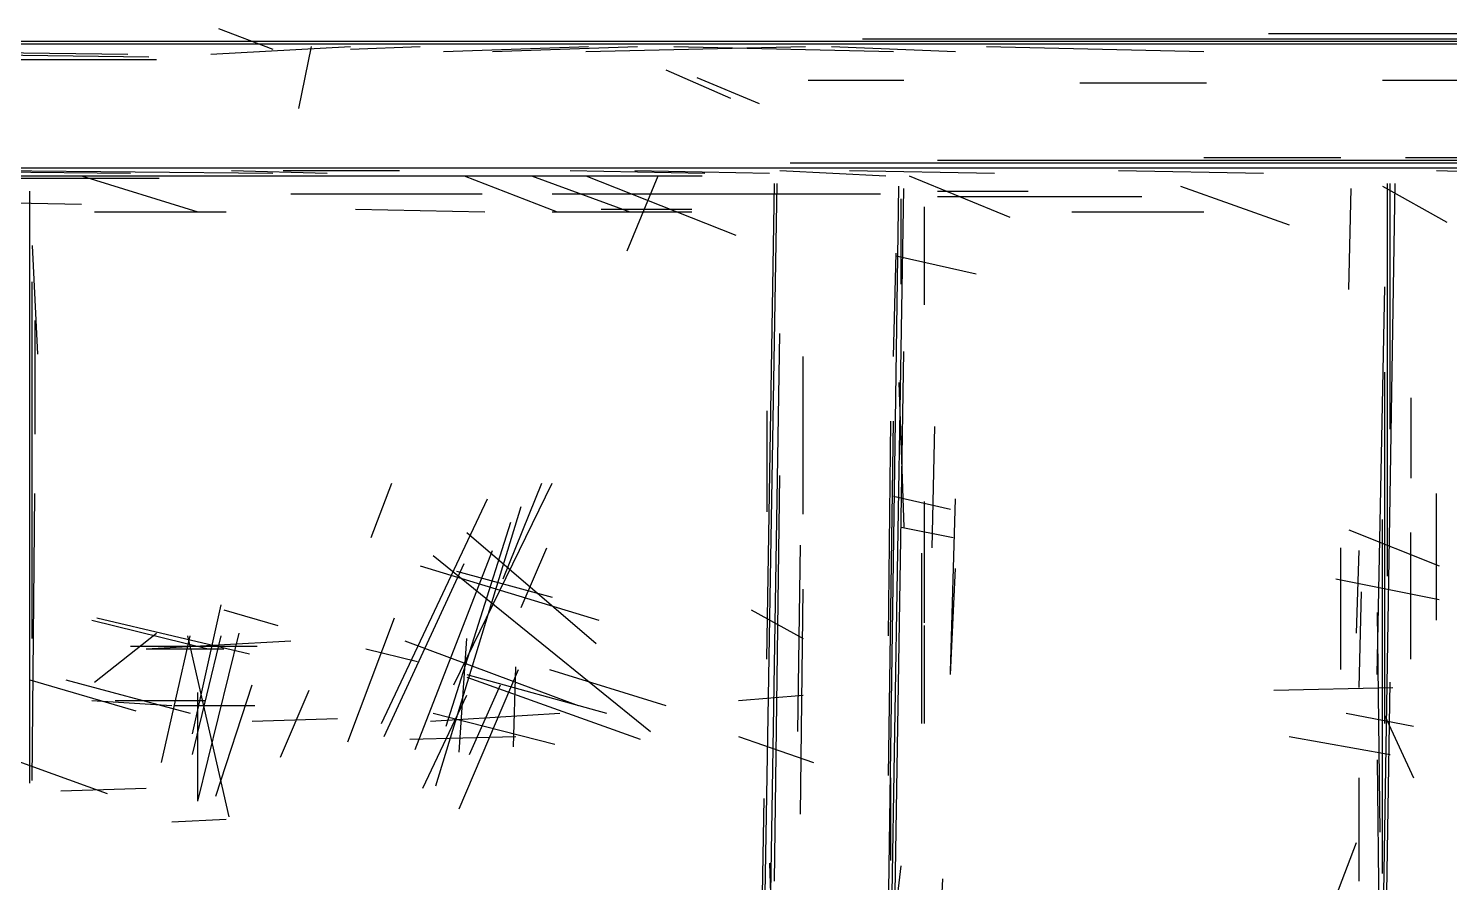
# Model space of a CAD drawing. Header units: metres. Extents: x 0.1 to 46.8, y -33.1 to 0.
# Drawn here: x 8.38 to 13.87, y -10.18 to -6.87 of the extents above; entities that cross this region are included whole.
import ezdxf

# ---------------------------------------------------------------- set-up
doc = ezdxf.new("R2010")
doc.units = ezdxf.units.M
doc.layers.add('Lines', color=7, linetype='Continuous')
doc.layers.add('Walls', color=2, linetype='Continuous')

msp = doc.modelspace()

# ---------------------------------------------------------------- linework, layer by layer
at = {"layer": 'Lines'}
for p, q in [((8.12, -6.92), (24.05, -6.92)), ((9.11, -6.87), (9.32, -6.95)), ((11.6, -6.91), (23.31, -6.91)), ((13.17, -6.89), (23.08, -6.89)), ((5.47, -6.93), (39.56, -6.93)), ((6, -6.94), (8.84, -6.98)), ((6.69, -6.94), (8.76, -6.97)), ((9.08, -6.97), (9.62, -6.94)), ((9.42, -7.18), (9.47, -6.94)), ((9.62, -6.95), (9.89, -6.94)), ((9.98, -6.96), (10.54, -6.94)), ((10.17, -6.96), (10.73, -6.94)), ((10.53, -6.96), (11.38, -6.94)), ((10.87, -6.94), (11.72, -6.96)), ((11.48, -6.94), (11.96, -6.96)), ((12.08, -6.94), (12.92, -6.96)), ((6.09, -6.99), (8.87, -6.99)), ((10.84, -7.03), (11.09, -7.14)), ((10.96, -7.06), (11.2, -7.16)), ((11.39, -7.07), (11.76, -7.07)), ((12.44, -7.08), (12.93, -7.08)), ((13.61, -7.07), (13.93, -7.07)), ((5.45, -7.41), (19.71, -7.41)), ((11.32, -7.39), (23.49, -7.39)), ((11.89, -7.38), (23.13, -7.38)), ((12.92, -7.37), (13.45, -7.37)), ((13.7, -7.37), (23.03, -7.37)), ((5.53, -7.44), (10.98, -7.44)), ((6, -7.45), (8.88, -7.45)), ((7.64, -7.42), (8.77, -7.43)), ((8.21, -7.42), (9.32, -7.43)), ((8.58, -7.44), (9.03, -7.58)), ((9.16, -7.42), (9.53, -7.43)), ((9.36, -7.42), (9.81, -7.42)), ((10.06, -7.44), (10.42, -7.58)), ((10.32, -7.44), (10.7, -7.58)), ((10.47, -7.42), (10.99, -7.43)), ((10.53, -7.44), (11.11, -7.67)), ((10.69, -7.73), (10.81, -7.44)), ((10.72, -7.42), (11.24, -7.43)), ((11.2, -11.68), (11.27, -7.47)), ((11.23, -9.31), (11.26, -7.47)), ((11.28, -7.42), (11.69, -7.44)), ((11.55, -7.42), (12.11, -7.43)), ((11.78, -7.44), (12.17, -7.6)), ((12.59, -7.42), (13.15, -7.43)), ((13.59, -11.8), (13.66, -7.47)), ((13.63, -8.99), (13.63, -7.47)), ((13.64, -8.42), (13.64, -7.47)), ((13.82, -7.42), (14.16, -7.43)), ((8.38, -9.79), (8.38, -7.5)), ((9.39, -7.51), (10.13, -7.51)), ((10.4, -7.51), (11.67, -7.51)), ((11.69, -11.7), (11.76, -7.49)), ((11.7, -10.33), (11.74, -7.48)), ((11.89, -7.5), (12.24, -7.5)), ((11.89, -7.52), (12.68, -7.52)), ((12.83, -7.48), (13.25, -7.63)), ((13.48, -7.88), (13.49, -7.49)), ((13.61, -7.48), (13.86, -7.62)), ((8.04, -7.54), (8.58, -7.55)), ((8.63, -7.58), (9.14, -7.58)), ((9.64, -7.57), (10.14, -7.58)), ((10.4, -7.58), (10.94, -7.58)), ((10.59, -7.57), (10.94, -7.57)), ((11.75, -7.86), (11.75, -7.53)), ((11.84, -7.94), (11.84, -7.56)), ((12.41, -7.58), (12.92, -7.58)), ((8.39, -7.71), (8.41, -8.13)), ((11.72, -8.14), (11.73, -7.74)), ((11.73, -7.75), (12.04, -7.82)), ((8.39, -9.23), (8.39, -7.85)), ((13.59, -9.37), (13.62, -7.87)), ((8.4, -8), (8.4, -8.44)), ((11.23, -11.23), (11.28, -8.05)), ((11.7, -11.92), (11.76, -8.12)), ((11.37, -8.75), (11.37, -8.14)), ((11.74, -8.24), (11.76, -8.8)), ((13.62, -9.56), (13.62, -8.2)), ((11.23, -8.35), (11.23, -8.74)), ((13.72, -8.3), (13.72, -8.61)), ((11.7, -9.76), (11.72, -8.39)), ((11.7, -9.22), (11.71, -8.39)), ((11.87, -8.88), (11.88, -8.41)), ((11.26, -10.17), (11.28, -8.6)), ((8.39, -9.78), (8.4, -8.67)), ((9.7, -8.84), (9.78, -8.63)), ((10.02, -9.41), (10.4, -8.63)), ((10.21, -9), (10.36, -8.63)), ((11.72, -8.68), (11.94, -8.73)), ((13.82, -9.16), (13.82, -8.67)), ((9.74, -9.56), (10.15, -8.69)), ((9.95, -9.8), (10.28, -8.72)), ((11.84, -9.17), (11.84, -8.7)), ((11.94, -9.36), (11.96, -8.69)), ((9.99, -9.57), (10.24, -8.78)), ((13.61, -10.14), (13.61, -8.77)), ((10.07, -8.82), (10.57, -9.25)), ((11.75, -8.8), (11.95, -8.84)), ((13.48, -8.81), (13.83, -8.95)), ((13.72, -9.31), (13.72, -8.82)), ((9.87, -9.66), (10.17, -8.89)), ((10.28, -9.11), (10.38, -8.88)), ((11.35, -9.59), (11.36, -8.87)), ((11.83, -9.56), (11.83, -8.9)), ((13.45, -9.35), (13.45, -8.88)), ((13.51, -9.21), (13.52, -8.89)), ((9.75, -9.61), (10.06, -8.94)), ((9.89, -8.95), (10.58, -9.16)), ((9.94, -8.91), (10.78, -9.59)), ((10.03, -8.97), (10.4, -9.07)), ((11.94, -9.37), (11.96, -8.96)), ((13.43, -9), (13.83, -9.08)), ((11.36, -9.91), (11.37, -9.04)), ((13.52, -9.42), (13.53, -9.05)), ((9.01, -9.6), (9.12, -9.1)), ((9.13, -9.12), (9.34, -9.18)), ((11.17, -9.12), (11.37, -9.23)), ((8.62, -9.16), (9.07, -9.27)), ((8.64, -9.15), (9.23, -9.29)), ((9.61, -9.63), (9.79, -9.15)), ((13.59, -9.13), (13.6, -9.98)), ((8.63, -9.4), (8.87, -9.21)), ((8.89, -9.71), (9, -9.22)), ((8.99, -9.22), (9.15, -9.92)), ((9.01, -9.68), (9.12, -9.22)), ((9.03, -9.86), (9.19, -9.21)), ((10.04, -9.67), (10.07, -9.23)), ((11.84, -9.56), (11.84, -9.18)), ((8.77, -9.26), (9.26, -9.26)), ((8.83, -9.27), (9.39, -9.24)), ((8.83, -9.27), (9.13, -9.27)), ((9.68, -9.27), (9.88, -9.32)), ((9.83, -9.24), (10.5, -9.49)), ((10.25, -9.65), (10.26, -9.34)), ((8.38, -9.39), (8.79, -9.51)), ((8.52, -9.39), (9, -9.52)), ((10.04, -9.89), (10.27, -9.35)), ((10.07, -9.37), (10.61, -9.52)), ((10.07, -9.38), (10.74, -9.62)), ((10.39, -9.35), (10.84, -9.49)), ((9.03, -9.86), (9.03, -9.44)), ((9.1, -9.84), (9.24, -9.41)), ((9.35, -9.69), (9.46, -9.43)), ((9.9, -9.81), (10.07, -9.45)), ((10.08, -9.68), (10.2, -9.41)), ((11.12, -9.47), (11.37, -9.45)), ((13.19, -9.43), (13.65, -9.42)), ((13.62, -10.67), (13.64, -9.4)), ((8.62, -9.47), (8.93, -9.49)), ((8.71, -9.47), (9.06, -9.47)), ((8.94, -9.49), (9.25, -9.49)), ((9.24, -9.55), (9.57, -9.54)), ((9.93, -9.55), (10.43, -9.52)), ((9.94, -9.52), (10.41, -9.64)), ((13.47, -9.52), (13.73, -9.57)), ((13.62, -9.53), (13.73, -9.77)), ((9.85, -9.62), (10.26, -9.61)), ((11.12, -9.61), (11.41, -9.71)), ((13.25, -9.61), (13.64, -9.68)), ((8.32, -9.7), (8.68, -9.83)), ((13.59, -9.7), (13.6, -10.71)), ((11.71, -10.09), (11.71, -9.77)), ((13.52, -10.17), (13.52, -9.77)), ((8.5, -9.82), (8.83, -9.81)), ((11.21, -10.43), (11.22, -9.85)), ((8.93, -9.94), (9.14, -9.93)), ((13.43, -10.23), (13.51, -10.02)), ((11.24, -10.1), (11.26, -10.71)), ((11.7, -10.53), (11.75, -10.11)), ((11.89, -10.58), (11.91, -10.16))]:
    msp.add_line(p, q, dxfattribs=at)
at = {"layer": 'Walls'}
for p, q in [((11.6, -6.91), (23.31, -6.91)), ((11.6, -6.91), (23.31, -6.91)), ((11.6, -6.91), (23.31, -6.91)), ((11.6, -6.91), (23.31, -6.91)), ((11.6, -6.91), (23.31, -6.91)), ((11.6, -6.91), (23.31, -6.91)), ((13.17, -6.89), (23.08, -6.89)), ((13.17, -6.89), (23.08, -6.89)), ((13.17, -6.89), (23.08, -6.89)), ((13.17, -6.89), (23.08, -6.89)), ((13.17, -6.89), (23.08, -6.89)), ((13.17, -6.89), (23.08, -6.89)), ((13.17, -6.89), (23.08, -6.89)), ((13.17, -6.89), (23.08, -6.89)), ((5.47, -6.93), (39.56, -6.93)), ((6, -6.94), (8.84, -6.98)), ((6, -6.94), (8.84, -6.98)), ((6, -6.94), (8.84, -6.98)), ((6, -6.94), (8.84, -6.98)), ((6, -6.94), (8.84, -6.98)), ((6, -6.94), (8.84, -6.98)), ((6, -6.94), (8.84, -6.98)), ((6.69, -6.94), (8.76, -6.97)), ((6.69, -6.94), (8.76, -6.97)), ((6.69, -6.94), (8.76, -6.97)), ((6.69, -6.94), (8.76, -6.97)), ((6.69, -6.94), (8.76, -6.97)), ((6.69, -6.94), (8.76, -6.97)), ((6.69, -6.94), (8.76, -6.97)), ((6.69, -6.94), (8.76, -6.97)), ((6.69, -6.94), (8.76, -6.97)), ((6.69, -6.94), (8.76, -6.97)), ((9.08, -6.97), (9.62, -6.94)), ((9.08, -6.97), (9.62, -6.94)), ((9.08, -6.97), (9.62, -6.94)), ((9.98, -6.96), (10.54, -6.94)), ((9.98, -6.96), (10.54, -6.94)), ((9.98, -6.96), (10.54, -6.94)), ((9.98, -6.96), (10.54, -6.94)), ((9.98, -6.96), (10.54, -6.94)), ((9.98, -6.96), (10.54, -6.94)), ((10.17, -6.96), (10.73, -6.94)), ((10.17, -6.96), (10.73, -6.94)), ((10.17, -6.96), (10.73, -6.94)), ((10.17, -6.96), (10.73, -6.94)), ((10.17, -6.96), (10.73, -6.94)), ((10.53, -6.96), (11.38, -6.94)), ((10.53, -6.96), (11.38, -6.94)), ((10.53, -6.96), (11.38, -6.94)), ((10.53, -6.96), (11.38, -6.94)), ((10.53, -6.96), (11.38, -6.94)), ((10.53, -6.96), (11.38, -6.94)), ((10.53, -6.96), (11.38, -6.94)), ((10.87, -6.94), (11.72, -6.96)), ((10.87, -6.94), (11.72, -6.96)), ((10.87, -6.94), (11.72, -6.96)), ((10.87, -6.94), (11.72, -6.96)), ((10.87, -6.94), (11.72, -6.96)), ((12.08, -6.94), (12.92, -6.96)), ((12.08, -6.94), (12.92, -6.96)), ((12.08, -6.94), (12.92, -6.96)), ((12.08, -6.94), (12.92, -6.96)), ((6.09, -6.99), (8.87, -6.99)), ((6.09, -6.99), (8.87, -6.99)), ((6.09, -6.99), (8.87, -6.99)), ((6.09, -6.99), (8.87, -6.99)), ((6.09, -6.99), (8.87, -6.99)), ((6.09, -6.99), (8.87, -6.99)), ((6.09, -6.99), (8.87, -6.99)), ((5.45, -7.41), (19.71, -7.41)), ((5.45, -7.41), (19.71, -7.41)), ((5.45, -7.41), (19.71, -7.41)), ((5.45, -7.41), (19.71, -7.41)), ((5.45, -7.41), (19.71, -7.41)), ((5.45, -7.41), (19.71, -7.41)), ((11.32, -7.39), (23.49, -7.39)), ((11.32, -7.39), (23.49, -7.39)), ((11.32, -7.39), (23.49, -7.39)), ((11.32, -7.39), (23.49, -7.39)), ((11.89, -7.38), (23.13, -7.38)), ((11.89, -7.38), (23.13, -7.38)), ((11.89, -7.38), (23.13, -7.38)), ((11.89, -7.38), (23.13, -7.38)), ((11.89, -7.38), (23.13, -7.38)), ((11.89, -7.38), (23.13, -7.38)), ((12.92, -7.37), (13.45, -7.37)), ((12.92, -7.37), (13.45, -7.37)), ((12.92, -7.37), (13.45, -7.37)), ((13.7, -7.37), (23.03, -7.37)), ((13.7, -7.37), (23.03, -7.37)), ((13.7, -7.37), (23.03, -7.37)), ((13.7, -7.37), (23.03, -7.37)), ((13.7, -7.37), (23.03, -7.37)), ((13.7, -7.37), (23.03, -7.37)), ((5.53, -7.44), (10.98, -7.44)), ((5.53, -7.44), (10.98, -7.44)), ((5.53, -7.44), (10.98, -7.44)), ((5.53, -7.44), (10.98, -7.44)), ((5.53, -7.44), (10.98, -7.44)), ((6, -7.45), (8.88, -7.45)), ((6, -7.45), (8.88, -7.45)), ((6, -7.45), (8.88, -7.45)), ((6, -7.45), (8.88, -7.45)), ((6, -7.45), (8.88, -7.45)), ((6, -7.45), (8.88, -7.45)), ((6, -7.45), (8.88, -7.45)), ((6, -7.45), (8.88, -7.45)), ((6, -7.45), (8.88, -7.45)), ((6, -7.45), (8.88, -7.45)), ((7.64, -7.42), (8.77, -7.43)), ((7.64, -7.42), (8.77, -7.43)), ((7.64, -7.42), (8.77, -7.43)), ((7.64, -7.42), (8.77, -7.43)), ((7.64, -7.42), (8.77, -7.43)), ((7.64, -7.42), (8.77, -7.43)), ((7.64, -7.42), (8.77, -7.43)), ((8.21, -7.42), (9.32, -7.43)), ((8.21, -7.42), (9.32, -7.43)), ((8.21, -7.42), (9.32, -7.43)), ((8.21, -7.42), (9.32, -7.43)), ((8.21, -7.42), (9.32, -7.43)), ((10.47, -7.42), (10.99, -7.43)), ((10.47, -7.42), (10.99, -7.43)), ((10.47, -7.42), (10.99, -7.43)), ((10.47, -7.42), (10.99, -7.43)), ((10.47, -7.42), (10.99, -7.43)), ((10.47, -7.42), (10.99, -7.43)), ((10.47, -7.42), (10.99, -7.43)), ((10.72, -7.42), (11.24, -7.43)), ((10.72, -7.42), (11.24, -7.43)), ((10.72, -7.42), (11.24, -7.43)), ((10.72, -7.42), (11.24, -7.43)), ((10.72, -7.42), (11.24, -7.43)), ((11.2, -11.68), (11.27, -7.47)), ((11.2, -11.68), (11.27, -7.47)), ((11.2, -11.68), (11.27, -7.47)), ((11.2, -11.68), (11.27, -7.47)), ((11.2, -11.68), (11.27, -7.47)), ((11.2, -11.68), (11.27, -7.47)), ((11.2, -11.68), (11.27, -7.47)), ((11.2, -11.68), (11.27, -7.47)), ((11.23, -9.31), (11.26, -7.47)), ((11.23, -9.31), (11.26, -7.47)), ((11.23, -9.31), (11.26, -7.47)), ((11.55, -7.42), (12.11, -7.43)), ((11.55, -7.42), (12.11, -7.43)), ((11.55, -7.42), (12.11, -7.43)), ((11.55, -7.42), (12.11, -7.43)), ((12.59, -7.42), (13.15, -7.43)), ((12.59, -7.42), (13.15, -7.43)), ((12.59, -7.42), (13.15, -7.43)), ((12.59, -7.42), (13.15, -7.43)), ((12.59, -7.42), (13.15, -7.43)), ((13.59, -11.8), (13.66, -7.47)), ((13.59, -11.8), (13.66, -7.47)), ((13.59, -11.8), (13.66, -7.47)), ((13.59, -11.8), (13.66, -7.47)), ((13.63, -8.99), (13.63, -7.47)), ((13.63, -8.99), (13.63, -7.47)), ((13.63, -8.99), (13.63, -7.47)), ((13.64, -8.42), (13.64, -7.47)), ((13.64, -8.42), (13.64, -7.47)), ((8.38, -9.79), (8.38, -7.5)), ((8.38, -9.79), (8.38, -7.5)), ((8.38, -9.79), (8.38, -7.5)), ((8.38, -9.79), (8.38, -7.5)), ((8.38, -9.79), (8.38, -7.5)), ((9.39, -7.51), (10.13, -7.51)), ((9.39, -7.51), (10.13, -7.51)), ((10.4, -7.51), (11.67, -7.51)), ((10.4, -7.51), (11.67, -7.51)), ((10.4, -7.51), (11.67, -7.51)), ((10.4, -7.51), (11.67, -7.51)), ((10.4, -7.51), (11.67, -7.51)), ((11.69, -11.7), (11.76, -7.49)), ((11.69, -11.7), (11.76, -7.49)), ((11.69, -11.7), (11.76, -7.49)), ((11.69, -11.7), (11.76, -7.49)), ((11.69, -11.7), (11.76, -7.49)), ((11.69, -11.7), (11.76, -7.49)), ((11.69, -11.7), (11.76, -7.49)), ((11.69, -11.7), (11.76, -7.49)), ((11.69, -11.7), (11.76, -7.49)), ((11.69, -11.7), (11.76, -7.49)), ((11.69, -11.7), (11.76, -7.49)), ((11.69, -11.7), (11.76, -7.49)), ((11.7, -10.33), (11.74, -7.48)), ((11.7, -10.33), (11.74, -7.48)), ((11.7, -10.33), (11.74, -7.48)), ((11.7, -10.33), (11.74, -7.48)), ((11.7, -10.33), (11.74, -7.48)), ((11.7, -10.33), (11.74, -7.48)), ((11.7, -10.33), (11.74, -7.48)), ((11.7, -10.33), (11.74, -7.48)), ((11.7, -10.33), (11.74, -7.48)), ((11.7, -10.33), (11.74, -7.48)), ((11.89, -7.52), (12.68, -7.52)), ((11.89, -7.52), (12.68, -7.52)), ((11.89, -7.52), (12.68, -7.52)), ((11.89, -7.52), (12.68, -7.52)), ((11.89, -7.52), (12.68, -7.52)), ((8.04, -7.54), (8.58, -7.55)), ((8.04, -7.54), (8.58, -7.55)), ((8.04, -7.54), (8.58, -7.55)), ((8.04, -7.54), (8.58, -7.55)), ((8.63, -7.58), (9.14, -7.58)), ((8.63, -7.58), (9.14, -7.58)), ((8.63, -7.58), (9.14, -7.58)), ((8.63, -7.58), (9.14, -7.58)), ((8.63, -7.58), (9.14, -7.58)), ((9.64, -7.57), (10.14, -7.58)), ((9.64, -7.57), (10.14, -7.58)), ((10.4, -7.58), (10.94, -7.58)), ((10.4, -7.58), (10.94, -7.58)), ((10.4, -7.58), (10.94, -7.58)), ((10.4, -7.58), (10.94, -7.58)), ((10.4, -7.58), (10.94, -7.58)), ((10.4, -7.58), (10.94, -7.58)), ((10.4, -7.58), (10.94, -7.58)), ((12.41, -7.58), (12.92, -7.58)), ((12.41, -7.58), (12.92, -7.58)), ((12.41, -7.58), (12.92, -7.58)), ((12.41, -7.58), (12.92, -7.58)), ((12.41, -7.58), (12.92, -7.58)), ((8.39, -9.23), (8.39, -7.85)), ((8.39, -9.23), (8.39, -7.85)), ((8.39, -9.23), (8.39, -7.85)), ((8.39, -9.23), (8.39, -7.85)), ((13.59, -9.37), (13.62, -7.87)), ((13.59, -9.37), (13.62, -7.87)), ((13.59, -9.37), (13.62, -7.87)), ((11.23, -11.23), (11.28, -8.05)), ((11.23, -11.23), (11.28, -8.05)), ((11.23, -11.23), (11.28, -8.05)), ((11.23, -11.23), (11.28, -8.05)), ((11.23, -11.23), (11.28, -8.05)), ((11.23, -11.23), (11.28, -8.05)), ((11.23, -11.23), (11.28, -8.05)), ((11.23, -11.23), (11.28, -8.05)), ((11.23, -11.23), (11.28, -8.05)), ((11.7, -11.92), (11.76, -8.12)), ((11.7, -11.92), (11.76, -8.12)), ((11.7, -11.92), (11.76, -8.12)), ((11.7, -11.92), (11.76, -8.12)), ((11.7, -11.92), (11.76, -8.12)), ((11.7, -11.92), (11.76, -8.12)), ((11.7, -11.92), (11.76, -8.12)), ((11.7, -11.92), (11.76, -8.12)), ((11.7, -11.92), (11.76, -8.12)), ((11.37, -8.75), (11.37, -8.14)), ((11.37, -8.75), (11.37, -8.14)), ((11.37, -8.75), (11.37, -8.14)), ((11.37, -8.75), (11.37, -8.14)), ((11.37, -8.75), (11.37, -8.14)), ((11.74, -8.24), (11.76, -8.8)), ((11.74, -8.24), (11.76, -8.8)), ((11.74, -8.24), (11.76, -8.8)), ((11.74, -8.24), (11.76, -8.8)), ((11.74, -8.24), (11.76, -8.8)), ((11.74, -8.24), (11.76, -8.8)), ((11.74, -8.24), (11.76, -8.8)), ((13.62, -9.56), (13.62, -8.2)), ((13.62, -9.56), (13.62, -8.2)), ((13.62, -9.56), (13.62, -8.2)), ((13.62, -9.56), (13.62, -8.2)), ((13.62, -9.56), (13.62, -8.2)), ((11.7, -9.76), (11.72, -8.39)), ((11.7, -9.22), (11.71, -8.39)), ((11.7, -9.76), (11.72, -8.39)), ((11.7, -9.22), (11.71, -8.39)), ((11.7, -9.76), (11.72, -8.39)), ((11.7, -9.76), (11.72, -8.39)), ((11.7, -9.22), (11.71, -8.39)), ((11.7, -9.76), (11.72, -8.39)), ((11.7, -9.22), (11.71, -8.39)), ((11.7, -9.76), (11.72, -8.39)), ((11.7, -9.76), (11.72, -8.39)), ((11.7, -9.76), (11.72, -8.39)), ((11.7, -9.76), (11.72, -8.39)), ((11.7, -9.76), (11.72, -8.39)), ((11.7, -9.22), (11.71, -8.39)), ((11.7, -9.76), (11.72, -8.39)), ((11.7, -9.76), (11.72, -8.39)), ((11.7, -9.22), (11.71, -8.39)), ((11.7, -9.22), (11.71, -8.39)), ((11.7, -9.22), (11.71, -8.39)), ((11.7, -9.22), (11.71, -8.39)), ((11.7, -9.22), (11.71, -8.39)), ((11.26, -10.17), (11.28, -8.6)), ((11.26, -10.17), (11.28, -8.6)), ((11.26, -10.17), (11.28, -8.6)), ((11.26, -10.17), (11.28, -8.6)), ((11.26, -10.17), (11.28, -8.6)), ((11.26, -10.17), (11.28, -8.6)), ((11.26, -10.17), (11.28, -8.6)), ((11.26, -10.17), (11.28, -8.6)), ((11.26, -10.17), (11.28, -8.6)), ((11.26, -10.17), (11.28, -8.6)), ((11.26, -10.17), (11.28, -8.6)), ((8.39, -9.78), (8.4, -8.67)), ((8.39, -9.78), (8.4, -8.67)), ((8.39, -9.78), (8.4, -8.67)), ((8.39, -9.78), (8.4, -8.67)), ((8.39, -9.78), (8.4, -8.67)), ((8.39, -9.78), (8.4, -8.67)), ((8.39, -9.78), (8.4, -8.67)), ((8.39, -9.78), (8.4, -8.67)), ((8.39, -9.78), (8.4, -8.67)), ((8.39, -9.78), (8.4, -8.67)), ((8.39, -9.78), (8.4, -8.67)), ((10.02, -9.41), (10.4, -8.63)), ((10.02, -9.41), (10.4, -8.63)), ((10.02, -9.41), (10.4, -8.63)), ((10.02, -9.41), (10.4, -8.63)), ((10.02, -9.41), (10.4, -8.63)), ((10.02, -9.41), (10.4, -8.63)), ((10.02, -9.41), (10.4, -8.63)), ((9.74, -9.56), (10.15, -8.69)), ((9.74, -9.56), (10.15, -8.69)), ((9.74, -9.56), (10.15, -8.69)), ((9.74, -9.56), (10.15, -8.69)), ((9.74, -9.56), (10.15, -8.69)), ((9.74, -9.56), (10.15, -8.69)), ((9.74, -9.56), (10.15, -8.69)), ((9.95, -9.8), (10.28, -8.72)), ((9.95, -9.8), (10.28, -8.72)), ((9.95, -9.8), (10.28, -8.72)), ((9.95, -9.8), (10.28, -8.72)), ((9.95, -9.8), (10.28, -8.72)), ((11.94, -9.36), (11.96, -8.69)), ((11.94, -9.36), (11.96, -8.69)), ((11.94, -9.36), (11.96, -8.69)), ((11.94, -9.36), (11.96, -8.69)), ((11.94, -9.36), (11.96, -8.69)), ((11.94, -9.36), (11.96, -8.69)), ((11.94, -9.36), (11.96, -8.69)), ((11.94, -9.36), (11.96, -8.69)), ((11.94, -9.36), (11.96, -8.69)), ((9.99, -9.57), (10.24, -8.78)), ((9.99, -9.57), (10.24, -8.78)), ((9.99, -9.57), (10.24, -8.78)), ((9.99, -9.57), (10.24, -8.78)), ((9.99, -9.57), (10.24, -8.78)), ((13.61, -10.14), (13.61, -8.77)), ((13.61, -10.14), (13.61, -8.77)), ((13.61, -10.14), (13.61, -8.77)), ((13.61, -10.14), (13.61, -8.77)), ((10.07, -8.82), (10.57, -9.25)), ((9.87, -9.66), (10.17, -8.89)), ((9.87, -9.66), (10.17, -8.89)), ((9.87, -9.66), (10.17, -8.89)), ((9.87, -9.66), (10.17, -8.89)), ((11.35, -9.59), (11.36, -8.87)), ((11.35, -9.59), (11.36, -8.87)), ((11.35, -9.59), (11.36, -8.87)), ((11.35, -9.59), (11.36, -8.87)), ((11.35, -9.59), (11.36, -8.87)), ((11.35, -9.59), (11.36, -8.87)), ((11.35, -9.59), (11.36, -8.87)), ((11.35, -9.59), (11.36, -8.87)), ((11.35, -9.59), (11.36, -8.87)), ((11.35, -9.59), (11.36, -8.87)), ((11.35, -9.59), (11.36, -8.87)), ((11.83, -9.56), (11.83, -8.9)), ((11.83, -9.56), (11.83, -8.9)), ((11.83, -9.56), (11.83, -8.9)), ((11.83, -9.56), (11.83, -8.9)), ((11.83, -9.56), (11.83, -8.9)), ((11.83, -9.56), (11.83, -8.9)), ((11.83, -9.56), (11.83, -8.9)), ((11.83, -9.56), (11.83, -8.9)), ((11.83, -9.56), (11.83, -8.9)), ((11.83, -9.56), (11.83, -8.9)), ((11.83, -9.56), (11.83, -8.9)), ((11.83, -9.56), (11.83, -8.9)), ((9.75, -9.61), (10.06, -8.94)), ((9.75, -9.61), (10.06, -8.94)), ((9.75, -9.61), (10.06, -8.94)), ((9.75, -9.61), (10.06, -8.94)), ((9.75, -9.61), (10.06, -8.94)), ((9.75, -9.61), (10.06, -8.94)), ((9.89, -8.95), (10.58, -9.16)), ((9.89, -8.95), (10.58, -9.16)), ((9.89, -8.95), (10.58, -9.16)), ((9.94, -8.91), (10.78, -9.59)), ((11.36, -9.91), (11.37, -9.04)), ((11.36, -9.91), (11.37, -9.04)), ((11.36, -9.91), (11.37, -9.04)), ((11.36, -9.91), (11.37, -9.04)), ((11.36, -9.91), (11.37, -9.04)), ((11.36, -9.91), (11.37, -9.04)), ((11.36, -9.91), (11.37, -9.04)), ((11.36, -9.91), (11.37, -9.04)), ((11.36, -9.91), (11.37, -9.04)), ((11.36, -9.91), (11.37, -9.04)), ((11.36, -9.91), (11.37, -9.04)), ((9.01, -9.6), (9.12, -9.1)), ((9.01, -9.6), (9.12, -9.1)), ((9.01, -9.6), (9.12, -9.1)), ((9.61, -9.63), (9.79, -9.15)), ((9.61, -9.63), (9.79, -9.15)), ((9.61, -9.63), (9.79, -9.15)), ((9.61, -9.63), (9.79, -9.15)), ((9.61, -9.63), (9.79, -9.15)), ((9.61, -9.63), (9.79, -9.15)), ((9.61, -9.63), (9.79, -9.15)), ((9.61, -9.63), (9.79, -9.15)), ((9.61, -9.63), (9.79, -9.15)), ((9.61, -9.63), (9.79, -9.15)), ((13.59, -9.13), (13.6, -9.98)), ((13.59, -9.13), (13.6, -9.98)), ((13.59, -9.13), (13.6, -9.98)), ((8.89, -9.71), (9, -9.22)), ((8.89, -9.71), (9, -9.22)), ((8.89, -9.71), (9, -9.22)), ((9.03, -9.86), (9.19, -9.21)), ((9.03, -9.86), (9.19, -9.21)), ((9.03, -9.86), (9.19, -9.21)), ((9.83, -9.24), (10.5, -9.49)), ((9.83, -9.24), (10.5, -9.49)), ((9.83, -9.24), (10.5, -9.49)), ((10.04, -9.89), (10.27, -9.35)), ((10.04, -9.89), (10.27, -9.35)), ((10.04, -9.89), (10.27, -9.35)), ((10.04, -9.89), (10.27, -9.35)), ((10.04, -9.89), (10.27, -9.35)), ((10.04, -9.89), (10.27, -9.35)), ((10.04, -9.89), (10.27, -9.35)), ((10.07, -9.37), (10.61, -9.52)), ((10.07, -9.37), (10.61, -9.52)), ((10.07, -9.38), (10.74, -9.62)), ((10.07, -9.38), (10.74, -9.62)), ((13.62, -10.67), (13.64, -9.4)), ((13.62, -10.67), (13.64, -9.4)), ((13.62, -10.67), (13.64, -9.4)), ((13.62, -10.67), (13.64, -9.4)), ((13.62, -10.67), (13.64, -9.4)), ((13.62, -10.67), (13.64, -9.4)), ((13.62, -10.67), (13.64, -9.4)), ((13.59, -9.7), (13.6, -10.71)), ((13.59, -9.7), (13.6, -10.71)), ((13.59, -9.7), (13.6, -10.71)), ((13.59, -9.7), (13.6, -10.71)), ((13.59, -9.7), (13.6, -10.71)), ((13.59, -9.7), (13.6, -10.71)), ((13.59, -9.7), (13.6, -10.71)), ((13.59, -9.7), (13.6, -10.71)), ((11.21, -10.43), (11.22, -9.85)), ((11.21, -10.43), (11.22, -9.85)), ((11.21, -10.43), (11.22, -9.85)), ((11.21, -10.43), (11.22, -9.85)), ((11.21, -10.43), (11.22, -9.85)), ((11.21, -10.43), (11.22, -9.85)), ((11.21, -10.43), (11.22, -9.85)), ((11.21, -10.43), (11.22, -9.85)), ((11.21, -10.43), (11.22, -9.85)), ((11.24, -10.1), (11.26, -10.71)), ((11.24, -10.1), (11.26, -10.71)), ((11.24, -10.1), (11.26, -10.71)), ((11.24, -10.1), (11.26, -10.71)), ((11.24, -10.1), (11.26, -10.71)), ((11.24, -10.1), (11.26, -10.71)), ((11.24, -10.1), (11.26, -10.71)), ((11.24, -10.1), (11.26, -10.71))]:
    msp.add_line(p, q, dxfattribs=at)

doc.saveas('drawing.dxf')
